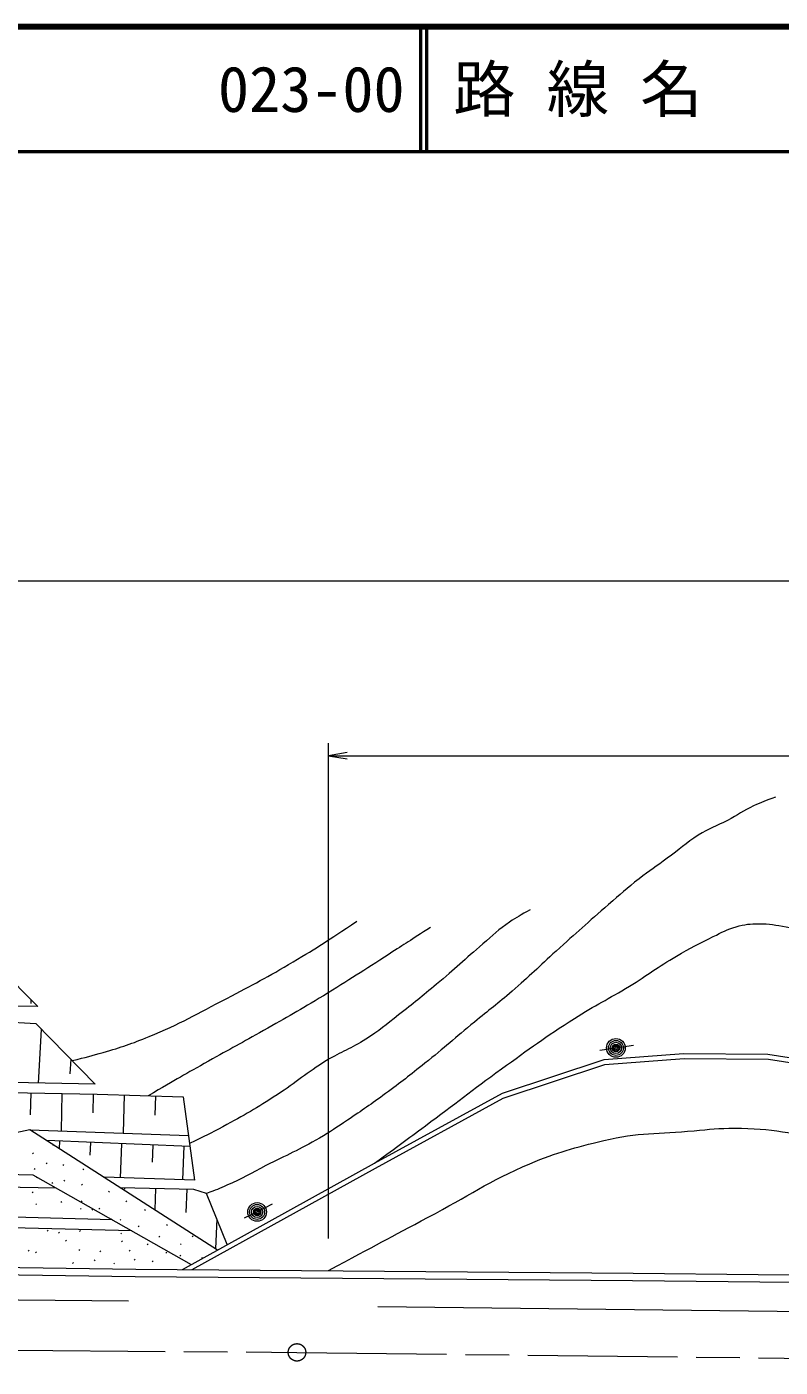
# Model space of a CAD drawing. Units: millimetres, scale not verified. Extents: x 40000 to 680000, y 20000 to 380000.
# Drawn here: x 146197 to 206595, y 272451 to 380000 of the extents above; entities that cross this region are included whole.
import ezdxf
from ezdxf.enums import TextEntityAlignment as Align

# ---------------------------------------------------------------- set-up
doc = ezdxf.new("R2010")
doc.units = ezdxf.units.MM
doc.header["$LTSCALE"] = 1000
doc.header["$PDMODE"] = 32
doc.header["$PDSIZE"] = 500
doc.linetypes.add('CHAIN', pattern=[18.5, 12, -1.5, 3.5, -1.5])
for name, color, linetype, lineweight in [('M-BMK', 2, 'CHAIN', 13), ('M-STR-HTXT', 7, 'Continuous', 13), ('M-TTL', 2, 'Continuous', 140), ('M-TTL-LINE', 7, 'Continuous', 50), ('M-WORK', 1, 'Continuous', 13)]:
    doc.layers.add(name, color=color, linetype=linetype, lineweight=lineweight)
doc.layers.add('M-TTL-TXT', color=7, linetype='Continuous')
doc.styles.add('ＭＳ ゴシック', font='')
doc.styles.get('ＭＳ ゴシック').set_extended_font_data('MS Gothic')

# ---------------------------------------------------------------- blocks, each defined once
blk = doc.blocks.new('open_arrow')
at = {"color": 0, "linetype": 'Continuous', "lineweight": -2}
blk.add_lwpolyline([(7.5, 1.25), (0, 0), (7.5, -1.25)], dxfattribs=at)

msp = doc.modelspace()

# ---------------------------------------------------------------- linework, layer by layer
at = {"layer": 'M-BMK'}
msp.add_line((167856, 273640), (268049, 272451), dxfattribs=at)
msp.add_lwpolyline([(68226, 277348), (81788, 276363), (101914, 275203), (124897, 274085), (145285, 273818), (167856, 273640)], dxfattribs=at)
msp.add_circle((167856, 273640), 700, dxfattribs=at)
at = {"layer": 'M-STR-HTXT'}
for p, q in [((68792, 335540), (474683, 335540)), ((170371, 282775), (170371, 322510)), ((170371, 321510), (297460, 321510))]:
    msp.add_line(p, q, dxfattribs=at)
at = {"layer": 'M-TTL'}
msp.add_line((680000, 380000), (40000, 380000), dxfattribs=at)
at = {"layer": 'M-TTL-LINE'}
for p, q in [((177750, 380000), (177750, 370000)), ((178250, 380000), (178250, 370000)), ((40000, 370000), (680000, 370000))]:
    msp.add_line(p, q, dxfattribs=at)
at = {"layer": 'M-WORK'}
for p, q in [((146513, 301951), (146519, 301625)), ((147357, 299559), (147098, 295252)), ((149717, 297153), (149648, 296001)), ((146508, 294460), (146473, 292689)), ((149008, 294411), (148949, 291410)), ((151507, 294362), (151478, 292861)), ((154006, 294292), (153916, 291225)), ((156505, 294218), (156460, 292685)), ((146451, 291503), (159149, 291030)), ((159270, 290153), (147805, 290633)), ((148804, 290592), (148779, 290008)), ((151302, 290487), (151259, 289455)), ((146664, 289573), (146735, 289644)), ((148275, 290276), (148309, 290310)), ((153800, 290382), (153685, 287644)), ((156297, 290278), (156240, 288908)), ((158795, 290173), (158683, 287484)), ((146800, 288315), (146871, 288386)), ((147744, 288771), (147815, 288842)), ((149099, 288640), (149170, 288711)), ((150703, 288293), (150773, 288364)), ((146993, 287648), (147038, 287694)), ((148214, 287212), (148285, 287283)), ((149184, 287382), (149255, 287453)), ((146626, 286441), (146696, 286511)), ((150589, 287055), (150660, 287125)), ((152761, 286501), (152832, 286571)), ((154020, 286845), (154016, 286743)), ((156520, 286785), (156449, 285083)), ((159019, 286725), (158941, 284863)), ((146906, 285495), (146976, 285566)), ((148936, 285686), (149007, 285757)), ((150487, 285118), (150558, 285188)), ((150574, 285720), (150645, 285791)), ((151428, 285051), (151499, 285122)), ((151983, 285148), (152053, 285219)), ((154140, 285728), (154210, 285799)), ((155653, 285029), (155724, 285100)), ((152973, 284323), (153003, 284353)), ((153676, 284241), (153746, 284312)), ((161422, 284355), (161322, 281954)), ((147837, 283367), (147908, 283437)), ((148747, 283211), (148818, 283282)), ((150427, 283345), (150498, 283416)), ((153723, 283139), (153793, 283210)), ((154814, 283265), (154822, 283274)), ((155124, 283732), (155195, 283802)), ((156786, 282884), (156856, 282955)), ((157410, 283833), (157481, 283904)), ((159466, 282924), (159537, 282995)), ((146317, 281758), (146388, 281829)), ((149296, 282560), (149367, 282631)), ((150380, 281826), (150451, 281897)), ((152048, 281712), (152119, 281783)), ((153796, 282523), (153867, 282594)), ((154412, 281776), (154483, 281847)), ((155851, 282271), (155922, 282341)), ((158512, 282283), (158583, 282354)), ((146892, 281633), (146963, 281704)), ((149866, 280777), (149937, 280847)), ((151611, 280989), (151682, 281060)), ((153161, 280739), (153231, 280810)), ((154814, 281060), (154884, 281131)), ((156254, 280909), (156324, 280980)), ((157350, 281607), (157421, 281678)), ((158461, 281366), (158532, 281436)), ((160213, 281191), (160284, 281262))]:
    msp.add_line(p, q, dxfattribs=at)
for points in [[(71072, 311175), (82185, 315297), (99854, 302847), (119441, 296143), (136503, 288136), (146681, 287897), (159374, 280688)], [(161481, 281852), (146451, 291503), (138500, 289804), (119543, 298879), (100021, 305728), (84283, 316089), (101513, 314116), (108381, 307273), (108332, 306807), (96572, 307999)], [(98044, 307030), (101510, 306524), (122431, 299494), (138633, 300515), (146906, 300018), (151673, 295159), (126232, 295676)], [(192136, 297898), (193427, 298067), (194841, 298285)], [(158667, 280298), (174082, 288816), (184325, 294448), (192478, 297135), (198846, 297614), (205601, 297577), (215558, 296013), (229822, 291964), (243874, 287326), (254999, 285918), (264524, 285531), (280177, 286608), (292463, 287408), (310546, 289092), (328539, 290680), (337539, 291306), (344146, 291618), (352042, 291526), (366324, 290726), (379437, 288738), (400143, 284072), (410717, 281707)], [(159442, 280291), (174144, 288416), (184387, 294048), (192540, 296735), (198908, 297214), (205663, 297177), (215620, 295612), (229884, 291563), (243936, 286925), (255062, 285517), (264586, 285131), (280240, 286207), (292525, 287008), (310608, 288692), (328601, 290279), (337601, 290905), (344208, 291218), (352104, 291126), (366386, 290325), (379500, 288338), (400205, 283672), (410779, 281307)], [(128012, 294824), (151828, 294356), (158720, 294153), (159641, 287454), (152397, 287685)], [(69350, 290707), (90038, 289277), (114034, 287913), (131146, 287166), (148554, 286833)], [(153068, 284269), (131167, 284850), (113692, 285516), (89817, 286744), (69133, 288126)], [(154628, 283383), (131102, 283982), (113626, 284562), (89732, 285735), (69048, 287117)], [(162260, 282283), (160604, 286380), (159586, 286712), (153692, 286853)], [(163640, 284435), (164661, 284905), (165886, 285558)], [(68792, 284072), (81676, 283038), (102312, 281685), (125171, 280732), (154925, 280329), (194797, 279997), (234909, 279566)], [(68742, 283483), (81626, 282449), (102263, 281096), (125122, 280143), (154876, 279740), (194748, 279408), (245818, 278860), (282770, 278470), (302280, 281155), (318096, 280922), (342674, 277720), (358193, 277614)], [(154338, 277742), (124963, 278018), (102194, 278915), (81502, 280212), (68549, 281185)], [(174329, 277309), (268048, 276230), (282515, 276202), (302364, 279101), (318782, 278811), (343504, 275505), (351913, 275377)]]:
    msp.add_lwpolyline(points, dxfattribs=at)
msp.add_lwpolyline([(122550, 300435), (128072, 307307), (140952, 307540), (147081, 301380), (139004, 301506)], close=True, dxfattribs=at)
for centre, radius in [((193427, 298067), 750), ((193427, 298067), 600), ((193427, 298067), 450), ((193427, 298067), 300), ((193427, 298067), 150), ((193427, 298067), 20), ((164661, 284905), 750), ((164661, 284905), 600), ((164661, 284905), 450), ((164661, 284905), 300), ((164661, 284905), 150), ((164661, 284905), 20)]:
    msp.add_circle(centre, radius, dxfattribs=at)
for points, knots in [([(206210, 318184), (205377, 317889), (205130, 317792), (204462, 317485), (203611, 317094), (203191, 316763), (202364, 316325), (201457, 315845), (200898, 315670), (200026, 315129), (199000, 314492), (198514, 314005), (197541, 313288), (196659, 312638), (196142, 312305), (195278, 311632), (194291, 310864), (193775, 310389), (192830, 309571), (191171, 308134), (190263, 307304), (188633, 305834), (187246, 304584), (186512, 303835), (185100, 302613), (183948, 301618), (183255, 301117), (182081, 300147), (180523, 298860), (179681, 298101), (178106, 296834), (176896, 295861), (176214, 295319), (174959, 294405), (173782, 293548), (173111, 293082), (171903, 292270), (171040, 291689), (170555, 291362), (169658, 290834), (168034, 289880), (167048, 289482), (165370, 288626), (164150, 288003), (163498, 287586), (162241, 287043), (161608, 286769), (161390, 286674), (160604, 286380)], [0, 0, 0, 0, 1, 1, 1, 2, 2, 2, 3, 3, 3, 4, 4, 4, 5, 5, 5, 6, 6, 6, 7, 7, 7, 8, 8, 8, 9, 9, 9, 10, 10, 10, 11, 11, 11, 12, 12, 12, 13, 13, 13, 14, 14, 14, 15, 15, 15, 16, 16, 16, 16]), ([(186540, 309140), (185756, 308723), (185520, 308580), (184902, 308165), (184007, 307564), (183591, 307112), (182767, 306416), (181295, 305174), (180523, 304417), (179049, 303177), (177876, 302189), (177206, 301651), (175994, 300711), (174987, 299930), (174455, 299443), (173380, 298760), (172194, 298006), (171414, 297781), (170215, 297048), (168610, 296068), (167840, 295322), (166258, 294306), (164601, 293242), (163653, 292671), (161914, 291748), (160879, 291198), (160529, 291015), (159237, 290395)], [0, 0, 0, 0, 1, 1, 1, 2, 2, 2, 3, 3, 3, 4, 4, 4, 5, 5, 5, 6, 6, 6, 7, 7, 7, 8, 8, 8, 9, 9, 9, 9]), ([(149819, 297049), (151022, 297335), (151356, 297427), (152330, 297711), (153786, 298136), (154598, 298403), (156002, 298981), (158512, 300014), (159838, 300781), (162241, 302045), (164334, 303146), (165508, 303764), (167541, 304972), (169576, 306180), (170240, 306623), (172649, 308229)], [0, 0, 0, 0, 1, 1, 1, 2, 2, 2, 3, 3, 3, 4, 4, 4, 5, 5, 5, 5]), ([(178566, 307742), (176950, 306690), (176539, 306425), (175235, 305588), (173187, 304274), (172048, 303524), (169971, 302257), (168117, 301127), (167054, 300534), (165167, 299459), (163458, 298486), (162481, 297977), (160768, 297011), (158869, 295940), (158271, 295593), (155925, 294235)], [0, 0, 0, 0, 1, 1, 1, 2, 2, 2, 3, 3, 3, 4, 4, 4, 5, 5, 5, 5]), ([(174082, 288816), (176070, 290278), (176570, 290648), (178161, 291828), (180546, 293598), (181839, 294648), (184248, 296383), (186504, 298008), (187755, 298942), (190101, 300432), (191791, 301505), (192809, 301988), (194518, 303028), (196013, 303936), (196775, 304568), (198291, 305439), (199421, 306087), (200060, 306443), (201236, 307003), (201937, 307337), (202308, 307597), (203058, 307794), (203759, 307979), (204174, 308038), (204899, 308034), (205753, 308029), (206231, 307931), (207071, 307776), (208310, 307547), (208991, 307343), (210199, 306985), (211226, 306681), (211823, 306552), (212795, 306101), (213451, 305796), (213769, 305527), (214359, 305107), (215416, 304355), (215930, 303830), (216936, 303009), (217964, 302169), (218516, 301667), (219568, 300856), (220692, 299989), (221329, 299513), (222494, 298702), (223196, 298214), (223607, 297966), (224316, 297488), (225449, 296724), (226038, 296228), (227206, 295518), (228904, 294487), (229914, 294000), (231733, 293199), (233738, 292317), (234929, 291987), (236997, 291267), (238605, 290707), (239489, 290329), (241138, 289905), (242524, 289548), (243027, 289452), (244727, 289169)], [0, 0, 0, 0, 1, 1, 1, 2, 2, 2, 3, 3, 3, 4, 4, 4, 5, 5, 5, 6, 6, 6, 7, 7, 7, 8, 8, 8, 9, 9, 9, 10, 10, 10, 11, 11, 11, 12, 12, 12, 13, 13, 13, 14, 14, 14, 15, 15, 15, 16, 16, 16, 17, 17, 17, 18, 18, 18, 19, 19, 19, 20, 20, 20, 21, 21, 21, 21]), ([(170371, 280200), (174267, 282292), (175250, 282819), (178386, 284483), (181564, 286169), (183220, 287377), (186534, 288777), (188766, 289720), (190096, 290069), (192451, 290637), (195215, 291303), (196856, 291166), (199687, 291426), (200952, 291542), (201663, 291624), (202933, 291629), (205946, 291639), (207612, 291157), (210597, 290749), (212397, 290504), (213397, 290300), (215173, 289915), (218301, 289237), (220057, 288833), (223108, 287864), (226680, 286729), (228615, 285898), (232147, 284641), (236547, 283075), (237923, 282587), (243414, 280640)], [0, 0, 0, 0, 1, 1, 1, 2, 2, 2, 3, 3, 3, 4, 4, 4, 5, 5, 5, 6, 6, 6, 7, 7, 7, 8, 8, 8, 9, 9, 9, 10, 10, 10, 10])]:
    msp.add_open_spline(points, degree=3, knots=knots, dxfattribs=at)
for p in [(193427, 298067), (164661, 284905)]:
    msp.add_point(p, dxfattribs=at)

# ---------------------------------------------------------------- block references
at = {"layer": 'M-STR-HTXT', "xscale": 200, "yscale": 200}
msp.add_blockref('open_arrow', (170371, 321510), dxfattribs=at)

# ---------------------------------------------------------------- texts
at = {"layer": 'M-TTL-TXT', "style": 'ＭＳ ゴシック'}
for s, p in [('023-00', (161521, 375000)), ('路 線 名', (180380, 375000))]:
    msp.add_text(s, height=3666, dxfattribs=at).set_placement(p, align=Align.MIDDLE_LEFT)

doc.saveas('drawing.dxf')
